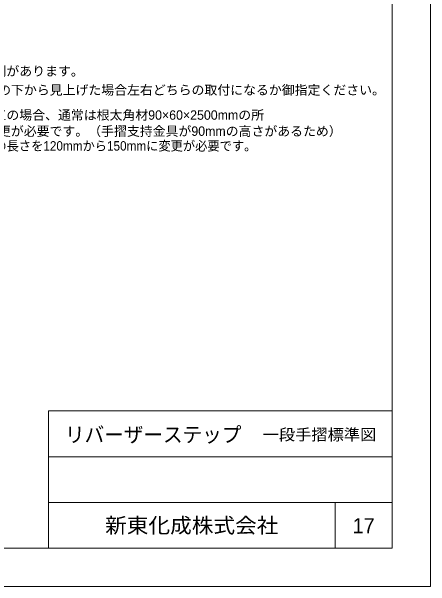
# Model space of a CAD drawing. Units: millimetres at full size, sheet at 1:20; details may follow other scales. Extents: x 0 to 8400, y 0 to 5940.
# Drawn here: x 6206 to 8400, y 0 to 3012 of the extents above; entities that cross this region are included whole.
import ezdxf
from ezdxf.enums import TextEntityAlignment as Align

# ---------------------------------------------------------------- set-up
doc = ezdxf.new("R2010")
doc.units = ezdxf.units.MM
doc.header["$LTSCALE"] = 20
doc.layers.add('図面枠-A3', color=7, linetype='Continuous', lineweight=20)
doc.layers.add('文字', color=7, linetype='Continuous', lineweight=13)
doc.styles.add('ＭＳ Ｐゴシック', font='')
doc.styles.get('ＭＳ Ｐゴシック').set_extended_font_data('MS PGothic')

msp = doc.modelspace()

# ---------------------------------------------------------------- linework, layer by layer
at = {"layer": '図面枠-A3'}
for p, q in [((6400, 920), (6400, 200)), ((6400, 920), (8200, 920)), ((6400, 680), (8200, 680)), ((6400, 440), (8200, 440)), ((7900, 200), (7900, 440))]:
    msp.add_line(p, q, dxfattribs=at)
msp.add_lwpolyline([(200, 200), (8200, 200), (8200, 5740), (200, 5740)], close=True, dxfattribs=at)
at = {"layer": '文字'}
msp.add_lwpolyline([(0.04, 0.03), (0.04, 5939.97), (8399.96, 5939.97), (8399.96, 0.03)], close=True, dxfattribs=at)

# ---------------------------------------------------------------- texts
at = {"layer": '図面枠-A3', "style": 'ＭＳ Ｐゴシック', "width": 1.05}
msp.add_text('新東化成株式会社', height=79.18, dxfattribs=at).set_placement((7150, 320), align=Align.MIDDLE_CENTER)
at = {"layer": '図面枠-A3', "style": 'ＭＳ Ｐゴシック'}
msp.add_text('17', height=79.18, dxfattribs=at).set_placement((8050, 318.3), align=Align.MIDDLE_CENTER)
at = {"layer": '文字', "style": 'ＭＳ Ｐゴシック'}
for s, p in [('* 手摺支持金具には左右の区別があります。', (5258.71, 2660.26)), ('御発注いただく際には、斜面の下から見上げた場合左右どちらの取付になるか御指定ください。', (5258.71, 2561.37)), ('* 階段がコンクリート面の施工の場合、通常は根太角材90×60×2500mmの所', (5258.71, 2430.12)), ('根太角材90×90×2000mmに変更が必要です。（手摺支持金具が90mmの高さがあるため）', (5258.71, 2345.7))]:
    msp.add_text(s, height=49.49, dxfattribs=at).set_placement(p, align=Align.BOTTOM_LEFT)
at = {"layer": '文字', "style": 'ＭＳ Ｐゴシック', "width": 0.95}
msp.add_text('\u3000さらに、ホールインアンカーの長さを120mmから150mmに変更が必要です。', height=49.49, dxfattribs=at).set_placement((5218.51, 2268.52), align=Align.BOTTOM_LEFT)
at = {"layer": '文字', "style": 'ＭＳ Ｐゴシック'}
for s, height, width, p in [('リバーザーステップ\u3000', 79.18, 0.95, (6999.51, 795.61)), ('一段手摺標準図', 59.38, 1.05, (7818.75, 795.61))]:
    msp.add_text(s, height=height, dxfattribs=dict(at, width=width)).set_placement(p, align=Align.MIDDLE_CENTER)

doc.saveas('drawing.dxf')
